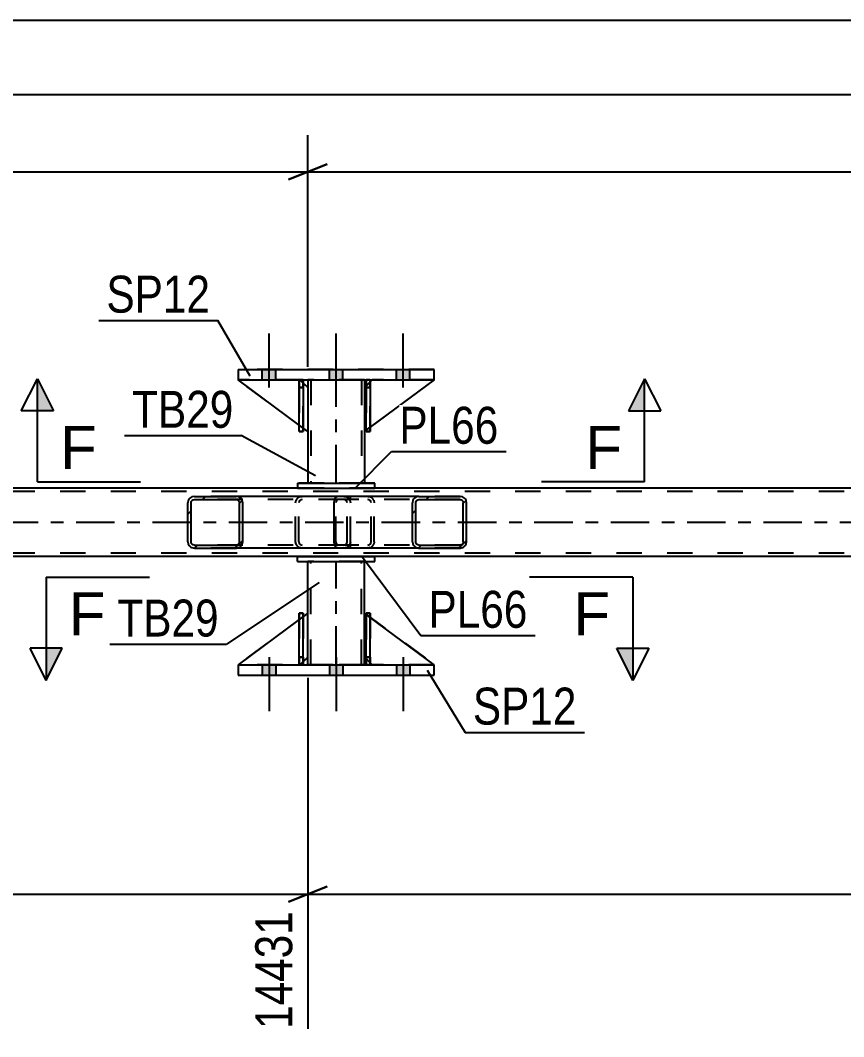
# Model space of a CAD drawing. Header units: millimetres. Extents: x 0 to 841, y 0 to 594.
# Drawn here: x 639.3 to 703.1, y 173.3 to 252.1 of the extents above; entities that cross this region are included whole.
import ezdxf

# ---------------------------------------------------------------- set-up
doc = ezdxf.new("R2010")
doc.units = ezdxf.units.MM
doc.linetypes.add('DXK_LINE_DOT2', pattern=[3.9198, 1.9599, -1.9599])
doc.linetypes.add('DXK_LINE_DOT3', pattern=[5.9187, 2.979, -0.9799, 0.9799, -0.9799])
doc.styles.add('Arial', font='ARIAL.TTF', dxfattribs={"height": 0.2})
doc.styles.add('Arial Narrow', font='ARIALN.TTF', dxfattribs={"height": 0.2})

# ---------------------------------------------------------------- blocks, each defined once
blk = doc.blocks.new('Part-275727422-4340 - 4204')
at = {"color": 2, "linetype": 'Continuous'}
for p, q in [((666.388, 224.217), (666.068, 224.217)), ((666.068, 224.217), (666.068, 224.217)), ((666.068, 220.217), (666.068, 224.217)), ((666.388, 224.217), (666.388, 224.217)), ((666.388, 224.217), (666.388, 220.217)), ((666.388, 220.217), (666.068, 220.217))]:
    blk.add_line(p, q, dxfattribs=at)
at = {"color": 7, "linetype": 'DXK_LINE_DOT2'}
for p, q in [((666.388, 224.217), (666.068, 224.217)), ((666.068, 224.217), (666.068, 223.617)), ((666.388, 223.617), (666.388, 224.217)), ((666.388, 223.617), (666.068, 223.617)), ((666.068, 223.617), (666.068, 220.217)), ((666.388, 220.217), (666.388, 223.617))]:
    blk.add_line(p, q, dxfattribs=at)
blk = doc.blocks.new('Part-275727422-4339 - 4204')
at = {"color": 7, "linetype": 'DXK_LINE_DOT2'}
for p, q in [((661.188, 206.137), (660.868, 206.137)), ((660.868, 202.737), (660.868, 206.137)), ((660.868, 202.137), (660.868, 206.137)), ((661.188, 206.137), (661.188, 202.737)), ((661.188, 202.137), (661.188, 206.137)), ((661.188, 202.737), (660.868, 202.737)), ((660.868, 202.137), (660.868, 202.737)), ((661.188, 202.737), (661.188, 202.137)), ((661.188, 202.137), (660.868, 202.137)), ((661.188, 202.137), (661.188, 202.137))]:
    blk.add_line(p, q, dxfattribs=at)
blk = doc.blocks.new('Part-275727422-4336 - 4204')
at = {"color": 7, "linetype": 'DXK_LINE_DOT2'}
for p, q in [((661.541, 206.137), (656.142, 202.137)), ((661.541, 202.737), (661.541, 206.137)), ((660.941, 202.137), (661.541, 202.737)), ((656.142, 202.137), (660.941, 202.137))]:
    blk.add_line(p, q, dxfattribs=at)
blk = doc.blocks.new('Part-275727422-4281 - 4204')
at = {"color": 7, "linetype": 'DXK_LINE_DOT2'}
for p, q in [((757.986, 215.578), (99.07, 215.578)), ((666.742, 215.818), (660.742, 215.818)), ((757.986, 210.778), (99.07, 210.778))]:
    blk.add_line(p, q, dxfattribs=at)
at = {"color": 2, "linetype": 'Continuous'}
for p, q in [((660.742, 215.818), (496.473, 215.818)), ((757.986, 215.818), (666.742, 215.818)), ((757.986, 210.538), (241.06, 210.538))]:
    blk.add_line(p, q, dxfattribs=at)
at = {"color": 7, "linetype": 'DXK_LINE_DOT3'}
blk.add_line((99.07, 213.178), (757.986, 213.178), dxfattribs=at)
blk = doc.blocks.new('Part-275727422-4337 - 4204')
at = {"color": 2, "linetype": 'Continuous'}
for p, q in [((660.868, 202.137), (660.868, 206.137)), ((660.868, 206.137), (661.188, 206.137)), ((661.188, 202.137), (661.188, 206.137)), ((660.868, 202.137), (660.868, 202.137)), ((660.868, 202.137), (661.188, 202.137)), ((661.188, 202.137), (661.188, 202.137))]:
    blk.add_line(p, q, dxfattribs=at)
at = {"color": 7, "linetype": 'DXK_LINE_DOT2'}
for p, q in [((660.868, 206.137), (660.868, 202.737)), ((661.188, 202.737), (661.188, 206.137)), ((660.868, 202.737), (660.868, 202.137)), ((660.868, 202.737), (661.188, 202.737)), ((661.188, 202.137), (661.188, 202.737)), ((660.868, 202.137), (661.188, 202.137))]:
    blk.add_line(p, q, dxfattribs=at)
blk = doc.blocks.new('Bolt-275727422-4273 - 4204')
at = {"linetype": 'Continuous'}
for points in [[(658.022, 224.217), (659.062, 224.217), (659.062, 225.017), (658.022, 225.017)], [(658.022, 224.217), (659.062, 224.217), (659.062, 225.017), (658.022, 225.017)], [(658.022, 224.217), (659.062, 224.217), (659.062, 225.017), (658.022, 225.017)], [(663.222, 224.217), (664.262, 224.217), (664.262, 225.017), (663.222, 225.017)], [(663.222, 224.217), (664.262, 224.217), (664.262, 225.017), (663.222, 225.017)], [(668.422, 224.217), (669.462, 224.217), (669.462, 225.017), (668.422, 225.017)], [(668.422, 224.217), (669.462, 224.217), (669.462, 225.017), (668.422, 225.017)], [(668.422, 224.217), (669.462, 224.217), (669.462, 225.017), (668.422, 225.017)]]:
    blk.add_hatch(color=1, dxfattribs=at).paths.add_polyline_path(points)
at = {"color": 1, "linetype": 'Continuous'}
for p, q in [((658.542, 223.617), (658.542, 227.817)), ((658.542, 223.617), (658.542, 227.817)), ((658.542, 223.617), (658.542, 227.817)), ((663.742, 223.617), (663.742, 227.817)), ((663.742, 223.617), (663.742, 227.817)), ((668.942, 223.617), (668.942, 227.817)), ((668.942, 223.617), (668.942, 227.817)), ((668.942, 223.617), (668.942, 227.817)), ((658.022, 224.217), (658.022, 225.017)), ((658.022, 224.217), (658.022, 225.017)), ((658.022, 224.217), (658.022, 225.017)), ((659.062, 224.217), (659.062, 225.017)), ((659.062, 224.217), (659.062, 225.017)), ((659.062, 224.217), (659.062, 225.017)), ((663.222, 224.217), (663.222, 225.017)), ((663.222, 224.217), (663.222, 225.017)), ((664.262, 224.217), (664.262, 225.017)), ((664.262, 224.217), (664.262, 225.017)), ((668.422, 224.217), (668.422, 225.017)), ((668.422, 224.217), (668.422, 225.017)), ((668.422, 224.217), (668.422, 225.017)), ((669.462, 224.217), (669.462, 225.017)), ((669.462, 224.217), (669.462, 225.017)), ((669.462, 224.217), (669.462, 225.017))]:
    blk.add_line(p, q, dxfattribs=at)
blk = doc.blocks.new('Part-275727422-4338 - 4204')
at = {"color": 2, "linetype": 'Continuous'}
for p, q in [((666.068, 202.137), (666.068, 206.137)), ((666.068, 206.137), (666.388, 206.137)), ((666.388, 202.137), (666.388, 206.137)), ((666.068, 202.137), (666.068, 202.137)), ((666.068, 202.137), (666.388, 202.137)), ((666.388, 202.137), (666.388, 202.137))]:
    blk.add_line(p, q, dxfattribs=at)
at = {"color": 7, "linetype": 'DXK_LINE_DOT2'}
for p, q in [((666.068, 206.137), (666.068, 202.737)), ((666.388, 202.737), (666.388, 206.137)), ((666.068, 202.737), (666.068, 202.137)), ((666.068, 202.737), (666.388, 202.737)), ((666.388, 202.137), (666.388, 202.737)), ((666.068, 202.137), (666.388, 202.137))]:
    blk.add_line(p, q, dxfattribs=at)
blk = doc.blocks.new('Bolt-275727422-4274 - 4204')
at = {"linetype": 'Continuous'}
for points in [[(659.062, 202.137), (658.022, 202.137), (658.022, 201.337), (659.062, 201.337)], [(659.062, 202.137), (658.022, 202.137), (658.022, 201.337), (659.062, 201.337)], [(659.062, 202.137), (658.022, 202.137), (658.022, 201.337), (659.062, 201.337)], [(664.262, 202.137), (663.222, 202.137), (663.222, 201.337), (664.262, 201.337)], [(664.262, 202.137), (663.222, 202.137), (663.222, 201.337), (664.262, 201.337)], [(669.462, 202.137), (668.422, 202.137), (668.422, 201.337), (669.462, 201.337)], [(669.462, 202.137), (668.422, 202.137), (668.422, 201.337), (669.462, 201.337)], [(669.462, 202.137), (668.422, 202.137), (668.422, 201.337), (669.462, 201.337)]]:
    blk.add_hatch(color=1, dxfattribs=at).paths.add_polyline_path(points)
at = {"color": 1, "linetype": 'Continuous'}
for p, q in [((658.542, 202.737), (658.542, 198.537)), ((658.542, 202.737), (658.542, 198.537)), ((658.542, 202.737), (658.542, 198.537)), ((663.742, 202.737), (663.742, 198.537)), ((663.742, 202.737), (663.742, 198.537)), ((668.942, 202.737), (668.942, 198.537)), ((668.942, 202.737), (668.942, 198.537)), ((668.942, 202.737), (668.942, 198.537)), ((658.022, 202.137), (658.022, 201.337)), ((658.022, 202.137), (658.022, 201.337)), ((658.022, 202.137), (658.022, 201.337)), ((659.062, 202.137), (659.062, 201.337)), ((659.062, 202.137), (659.062, 201.337)), ((659.062, 202.137), (659.062, 201.337)), ((663.222, 202.137), (663.222, 201.337)), ((663.222, 202.137), (663.222, 201.337)), ((664.262, 202.137), (664.262, 201.337)), ((664.262, 202.137), (664.262, 201.337)), ((668.422, 202.137), (668.422, 201.337)), ((668.422, 202.137), (668.422, 201.337)), ((668.422, 202.137), (668.422, 201.337)), ((669.462, 202.137), (669.462, 201.337)), ((669.462, 202.137), (669.462, 201.337)), ((669.462, 202.137), (669.462, 201.337))]:
    blk.add_line(p, q, dxfattribs=at)
blk = doc.blocks.new('Part-275727422-4398 - 4204')
at = {"color": 7, "linetype": 'DXK_LINE_DOT2'}
for p, q in [((661.541, 220.217), (656.142, 224.217)), ((656.142, 224.217), (660.941, 224.217)), ((660.941, 224.217), (661.541, 223.617)), ((661.541, 223.617), (661.541, 220.217))]:
    blk.add_line(p, q, dxfattribs=at)
blk = doc.blocks.new('Part-275727422-4341 - 4204')
at = {"color": 7, "linetype": 'DXK_LINE_DOT2'}
for p, q in [((660.868, 223.617), (660.868, 224.217)), ((660.868, 224.217), (660.868, 224.217)), ((660.868, 224.217), (660.868, 220.217)), ((660.868, 224.217), (661.188, 224.217)), ((660.868, 224.217), (661.188, 224.217)), ((661.188, 224.217), (661.188, 223.617)), ((661.188, 224.217), (661.188, 224.217)), ((661.188, 220.217), (661.188, 224.217)), ((660.868, 220.217), (660.868, 223.617)), ((660.868, 223.617), (661.188, 223.617)), ((661.188, 223.617), (661.188, 220.217)), ((660.868, 220.217), (661.188, 220.217))]:
    blk.add_line(p, q, dxfattribs=at)
blk = doc.blocks.new('Part-275727422-4282 - 4204')
at = {"linetype": 'Continuous'}
h = blk.add_hatch(dxfattribs=at)
h.set_pattern_fill('', scale=0.7, style=0, pattern_type=0)
h.set_pattern_definition([(45, (673.8094, 214.8817), (-1.57154, 1.57154), [])])
h.paths.add_polyline_path([(673.848, 214.698), (673.809, 214.882), (673.7, 215.037), (673.537, 215.142), (673.345, 215.178), (670.161, 215.178), (669.968, 215.142), (669.805, 215.037), (669.696, 214.882), (669.658, 214.698), (669.658, 211.658), (669.696, 211.474), (669.805, 211.319), (669.968, 211.215), (670.161, 211.178), (673.345, 211.178), (673.537, 211.215), (673.7, 211.319), (673.809, 211.474), (673.848, 211.658)])
h.paths.add_polyline_path([(673.577, 211.566), (673.523, 211.488), (673.441, 211.436), (673.345, 211.418), (670.161, 211.418), (670.064, 211.436), (669.983, 211.488), (669.928, 211.566), (669.909, 211.658), (669.909, 214.698), (669.928, 214.79), (669.983, 214.868), (670.064, 214.92), (670.161, 214.938), (673.345, 214.938), (673.441, 214.92), (673.523, 214.868), (673.577, 214.79), (673.596, 214.698), (673.596, 211.658)])
at = {"color": 2, "linetype": 'Continuous'}
for p, q in [((663.669, 215.037), (663.757, 215.142)), ((663.757, 215.142), (663.86, 215.178)), ((670.161, 215.178), (663.86, 215.178)), ((670.161, 215.178), (669.968, 215.142)), ((670.161, 215.178), (673.345, 215.178)), ((673.537, 215.142), (673.345, 215.178)), ((663.589, 214.698), (663.61, 214.882)), ((663.589, 211.658), (663.589, 214.698)), ((663.61, 214.882), (663.669, 215.037)), ((669.696, 214.882), (669.658, 214.698)), ((669.658, 211.658), (669.658, 214.698)), ((669.909, 214.698), (669.928, 214.79)), ((669.909, 211.658), (669.909, 214.698)), ((669.928, 214.79), (669.983, 214.868)), ((669.983, 214.868), (670.064, 214.92)), ((670.064, 214.92), (670.161, 214.938)), ((670.161, 214.938), (673.345, 214.938)), ((673.345, 214.938), (673.441, 214.92)), ((673.441, 214.92), (673.523, 214.868)), ((673.523, 214.868), (673.577, 214.79)), ((673.577, 214.79), (673.596, 214.698)), ((673.596, 211.658), (673.596, 214.698)), ((673.848, 214.698), (673.809, 214.882)), ((673.848, 211.658), (673.848, 214.698)), ((663.61, 211.474), (663.589, 211.658)), ((663.669, 211.319), (663.61, 211.474)), ((663.757, 211.215), (663.669, 211.319)), ((663.86, 211.178), (663.757, 211.215)), ((670.161, 211.178), (663.86, 211.178)), ((669.658, 211.658), (669.696, 211.474)), ((669.928, 211.566), (669.909, 211.658)), ((669.983, 211.488), (669.928, 211.566)), ((669.968, 211.215), (670.161, 211.178)), ((670.064, 211.436), (669.983, 211.488)), ((670.161, 211.418), (670.064, 211.436)), ((670.161, 211.418), (673.345, 211.418)), ((670.161, 211.178), (673.345, 211.178)), ((673.441, 211.436), (673.345, 211.418)), ((673.345, 211.178), (673.537, 211.215)), ((673.523, 211.488), (673.441, 211.436)), ((673.577, 211.566), (673.523, 211.488)), ((673.596, 211.658), (673.577, 211.566)), ((673.809, 211.474), (673.848, 211.658))]:
    blk.add_line(p, q, dxfattribs=at)
at = {"color": 7, "linetype": 'DXK_LINE_DOT2'}
for p, q in [((664.852, 214.938), (664.852, 215.178)), ((666.195, 215.178), (666.387, 215.142)), ((673.345, 215.178), (670.161, 215.178)), ((663.735, 214.79), (663.725, 214.698)), ((663.725, 211.658), (663.725, 214.698)), ((663.764, 214.868), (663.735, 214.79)), ((663.808, 214.92), (663.764, 214.868)), ((663.86, 214.938), (663.808, 214.92)), ((673.345, 214.938), (663.86, 214.938)), ((666.291, 214.92), (666.195, 214.938)), ((666.373, 214.868), (666.291, 214.92)), ((666.427, 214.79), (666.373, 214.868)), ((666.446, 214.698), (666.427, 214.79)), ((666.446, 211.658), (666.446, 214.698)), ((666.659, 214.882), (666.698, 214.698)), ((666.698, 211.658), (666.698, 214.698)), ((663.725, 211.658), (663.735, 211.566)), ((663.735, 211.566), (663.764, 211.488)), ((663.764, 211.488), (663.808, 211.436)), ((663.808, 211.436), (663.86, 211.418)), ((673.345, 211.418), (663.86, 211.418)), ((666.195, 211.178), (663.86, 211.178)), ((664.852, 211.178), (664.852, 211.418)), ((666.195, 211.418), (666.291, 211.436)), ((666.387, 211.215), (666.195, 211.178)), ((666.291, 211.436), (666.373, 211.488)), ((666.373, 211.488), (666.427, 211.566)), ((666.427, 211.566), (666.446, 211.658)), ((666.698, 211.658), (666.659, 211.474)), ((673.345, 211.178), (670.161, 211.178))]:
    blk.add_line(p, q, dxfattribs=at)
for centre, start, end in [((666.209, 214.683), 23.84942, 68.80591), ((666.209, 211.673), 291.19409, 336.15058)]:
    blk.add_arc(centre, 0.492, start, end, dxfattribs=at)
at = {"color": 2, "linetype": 'Continuous'}
for centre, start, end in [((670.146, 214.683), 111.1941, 156.1506), ((673.359, 214.683), 23.84941, 68.8059), ((670.146, 211.673), 203.84941, 248.8059), ((673.359, 211.673), 291.1941, 336.1506)]:
    blk.add_arc(centre, 0.492, start, end, dxfattribs=at)
blk = doc.blocks.new('Part-275727422-4347 - 4204')
at = {"color": 2, "linetype": 'Continuous'}
for p, q in [((661.542, 206.137), (661.542, 210.137)), ((665.942, 206.137), (665.942, 210.137)), ((661.542, 202.137), (661.542, 202.737)), ((665.942, 202.137), (665.942, 202.737))]:
    blk.add_line(p, q, dxfattribs=at)
at = {"color": 7, "linetype": 'DXK_LINE_DOT2'}
for p, q in [((665.942, 210.137), (661.542, 210.137)), ((661.782, 202.137), (661.782, 210.137)), ((665.702, 202.137), (665.702, 210.137)), ((661.542, 202.737), (661.542, 206.137)), ((665.942, 202.737), (665.942, 206.137)), ((665.942, 202.137), (661.542, 202.137)), ((661.542, 202.137), (661.542, 202.137)), ((661.542, 202.137), (665.942, 202.137)), ((661.542, 202.137), (661.542, 202.137)), ((661.782, 202.137), (661.782, 202.137)), ((665.702, 202.137), (665.702, 202.137)), ((665.942, 202.137), (665.942, 202.137)), ((665.942, 202.137), (665.942, 202.137))]:
    blk.add_line(p, q, dxfattribs=at)
at = {"color": 7, "linetype": 'DXK_LINE_DOT3'}
blk.add_line((663.742, 202.137), (663.742, 210.137), dxfattribs=at)
blk = doc.blocks.new('Part-275727422-4283 - 4204')
at = {"linetype": 'Continuous'}
h = blk.add_hatch(dxfattribs=at)
h.set_pattern_fill('', scale=0.7, style=0, pattern_type=0)
h.set_pattern_definition([(45, (656.4643, 214.8817), (-1.57154, 1.57154), [])])
h.paths.add_polyline_path([(656.503, 214.698), (656.464, 214.882), (656.354, 215.037), (656.188, 215.142), (655.992, 215.178), (652.757, 215.178), (652.562, 215.142), (652.396, 215.037), (652.285, 214.882), (652.246, 214.698), (652.246, 211.658), (652.285, 211.474), (652.396, 211.319), (652.562, 211.215), (652.757, 211.178), (655.992, 211.178), (656.188, 211.215), (656.354, 211.319), (656.464, 211.474), (656.503, 211.658)])
h.paths.add_polyline_path([(656.228, 211.566), (656.173, 211.488), (656.09, 211.436), (655.992, 211.418), (652.757, 211.418), (652.659, 211.436), (652.577, 211.488), (652.521, 211.566), (652.502, 211.658), (652.502, 214.698), (652.521, 214.79), (652.577, 214.868), (652.659, 214.92), (652.757, 214.938), (655.992, 214.938), (656.09, 214.92), (656.173, 214.868), (656.228, 214.79), (656.248, 214.698), (656.248, 211.658)])
at = {"color": 2, "linetype": 'Continuous'}
for p, q in [((652.757, 215.178), (652.562, 215.142)), ((652.757, 215.178), (655.992, 215.178)), ((663.86, 215.178), (655.992, 215.178)), ((656.188, 215.142), (655.992, 215.178)), ((652.285, 214.882), (652.246, 214.698)), ((652.246, 211.658), (652.246, 214.698)), ((652.502, 214.698), (652.521, 214.79)), ((652.502, 211.658), (652.502, 214.698)), ((652.521, 214.79), (652.577, 214.868)), ((652.577, 214.868), (652.659, 214.92)), ((652.659, 214.92), (652.757, 214.938)), ((652.757, 214.938), (655.992, 214.938)), ((655.992, 214.938), (656.09, 214.92)), ((656.09, 214.92), (656.173, 214.868)), ((656.173, 214.868), (656.228, 214.79)), ((656.228, 214.79), (656.248, 214.698)), ((656.248, 211.658), (656.248, 214.698)), ((656.503, 214.698), (656.464, 214.882)), ((656.503, 211.658), (656.503, 214.698)), ((652.246, 211.658), (652.285, 211.474)), ((652.521, 211.566), (652.502, 211.658)), ((652.577, 211.488), (652.521, 211.566)), ((652.562, 211.215), (652.757, 211.178)), ((652.659, 211.436), (652.577, 211.488)), ((652.757, 211.418), (652.659, 211.436)), ((652.757, 211.418), (655.992, 211.418)), ((652.757, 211.178), (655.992, 211.178)), ((656.09, 211.436), (655.992, 211.418)), ((655.992, 211.178), (656.188, 211.215)), ((663.86, 211.178), (655.992, 211.178)), ((656.173, 211.488), (656.09, 211.436)), ((656.228, 211.566), (656.173, 211.488)), ((656.248, 211.658), (656.228, 211.566)), ((656.464, 211.474), (656.503, 211.658))]:
    blk.add_line(p, q, dxfattribs=at)
at = {"color": 7, "linetype": 'DXK_LINE_DOT2'}
for p, q in [((655.992, 215.178), (652.757, 215.178)), ((660.911, 215.142), (661.106, 215.178)), ((664.341, 215.178), (661.106, 215.178)), ((664.341, 215.178), (664.537, 215.142)), ((664.341, 214.938), (652.757, 214.938)), ((660.596, 214.698), (660.634, 214.882)), ((660.596, 211.658), (660.596, 214.698)), ((660.87, 214.79), (660.851, 214.698)), ((660.851, 211.658), (660.851, 214.698)), ((660.926, 214.868), (660.87, 214.79)), ((661.009, 214.92), (660.926, 214.868)), ((661.106, 214.938), (661.009, 214.92)), ((664.439, 214.92), (664.341, 214.938)), ((664.522, 214.868), (664.439, 214.92)), ((664.577, 214.79), (664.522, 214.868)), ((664.597, 214.698), (664.577, 214.79)), ((664.597, 211.658), (664.597, 214.698)), ((664.813, 214.882), (664.852, 214.698)), ((664.852, 211.658), (664.852, 214.698)), ((664.341, 211.418), (652.757, 211.418)), ((655.992, 211.178), (652.757, 211.178)), ((660.634, 211.474), (660.596, 211.658)), ((660.851, 211.658), (660.87, 211.566)), ((660.87, 211.566), (660.926, 211.488)), ((661.106, 211.178), (660.911, 211.215)), ((660.926, 211.488), (660.948, 211.474)), ((660.948, 211.474), (661.009, 211.436)), ((661.009, 211.436), (661.106, 211.418)), ((664.341, 211.178), (661.106, 211.178)), ((664.341, 211.418), (664.439, 211.436)), ((664.537, 211.215), (664.341, 211.178)), ((664.439, 211.436), (664.522, 211.488)), ((664.522, 211.488), (664.577, 211.566)), ((664.577, 211.566), (664.597, 211.658)), ((664.852, 211.658), (664.813, 211.474))]:
    blk.add_line(p, q, dxfattribs=at)
at = {"color": 2, "linetype": 'Continuous'}
for centre, start, end in [((652.738, 214.677), 110.75831, 155.68003), ((656.012, 214.677), 24.31995, 69.24168), ((652.738, 211.679), 204.31995, 249.24168), ((656.012, 211.679), 290.75831, 335.68003)]:
    blk.add_arc(centre, 0.496, start, end, dxfattribs=at)
at = {"color": 7, "linetype": 'DXK_LINE_DOT2'}
for centre, start, end in [((661.087, 214.677), 110.75833, 155.68005), ((664.361, 214.677), 24.31994, 69.24167), ((661.087, 211.679), 204.31994, 249.24167), ((664.361, 211.679), 290.75833, 335.68005)]:
    blk.add_arc(centre, 0.496, start, end, dxfattribs=at)
blk = doc.blocks.new('Part-275727422-4288 - 4204')
at = {"color": 2, "linetype": 'Continuous'}
for p, q in [((656.142, 225.017), (671.342, 225.017)), ((656.142, 225.017), (656.142, 224.217)), ((671.342, 224.217), (671.342, 225.017)), ((656.142, 224.217), (671.342, 224.217))]:
    blk.add_line(p, q, dxfattribs=at)
at = {"color": 7, "linetype": 'DXK_LINE_DOT2'}
for p, q in [((671.342, 225.017), (656.142, 225.017)), ((656.142, 224.217), (671.342, 224.217))]:
    blk.add_line(p, q, dxfattribs=at)
blk = doc.blocks.new('Part-275727422-4293 - 4204')
at = {"color": 2, "linetype": 'Continuous'}
for p, q in [((656.142, 202.137), (671.342, 202.137)), ((656.142, 202.137), (656.142, 201.337)), ((671.342, 201.337), (671.342, 202.137)), ((656.142, 201.337), (671.342, 201.337))]:
    blk.add_line(p, q, dxfattribs=at)
at = {"color": 7, "linetype": 'DXK_LINE_DOT2'}
for p, q in [((671.342, 202.137), (656.142, 202.137)), ((656.142, 201.337), (671.342, 201.337))]:
    blk.add_line(p, q, dxfattribs=at)
blk = doc.blocks.new('Part-275727422-4296 - 4204')
at = {"color": 2, "linetype": 'Continuous'}
for p, q in [((665.942, 206.137), (665.942, 206.137)), ((665.942, 202.737), (665.942, 206.137)), ((666.068, 206.044), (665.942, 206.137)), ((671.342, 202.137), (666.388, 205.807)), ((665.942, 202.737), (665.942, 202.737)), ((666.068, 202.611), (665.942, 202.737)), ((666.542, 202.137), (666.388, 202.291))]:
    blk.add_line(p, q, dxfattribs=at)
at = {"color": 7, "linetype": 'DXK_LINE_DOT2'}
for p, q in [((665.942, 202.737), (665.942, 206.137)), ((666.388, 205.807), (666.068, 206.044)), ((666.542, 202.137), (665.942, 202.737)), ((666.388, 202.291), (666.068, 202.611)), ((671.342, 202.137), (666.542, 202.137))]:
    blk.add_line(p, q, dxfattribs=at)
blk = doc.blocks.new('Part-275727422-4330 - 4204')
at = {"color": 7, "linetype": 'DXK_LINE_DOT2'}
for p, q in [((665.942, 202.737), (665.942, 206.137)), ((665.942, 206.137), (671.342, 202.137)), ((665.942, 206.137), (665.942, 202.737)), ((666.542, 202.137), (665.942, 202.737)), ((665.942, 202.737), (665.942, 202.737)), ((665.942, 202.737), (666.542, 202.137)), ((671.342, 202.137), (666.542, 202.137))]:
    blk.add_line(p, q, dxfattribs=at)
blk = doc.blocks.new('Part-275727422-4333 - 4204')
at = {"color": 2, "linetype": 'Continuous'}
for p, q in [((660.868, 205.638), (656.142, 202.137)), ((661.541, 206.137), (661.188, 205.875)), ((661.541, 202.737), (661.541, 206.137)), ((661.541, 202.737), (661.188, 202.383))]:
    blk.add_line(p, q, dxfattribs=at)
at = {"color": 7, "linetype": 'DXK_LINE_DOT2'}
for p, q in [((661.188, 205.875), (660.868, 205.638)), ((656.142, 202.137), (656.142, 202.137)), ((656.142, 202.137), (656.142, 202.137)), ((656.142, 202.137), (660.941, 202.137)), ((660.941, 202.137), (661.188, 202.383))]:
    blk.add_line(p, q, dxfattribs=at)
blk = doc.blocks.new('Part-275727422-4342 - 4204')
at = {"color": 7, "linetype": 'DXK_LINE_DOT2'}
for p, q in [((666.068, 223.617), (666.068, 224.217)), ((666.068, 224.217), (666.068, 224.217)), ((666.068, 224.217), (666.068, 220.217)), ((666.068, 224.217), (666.388, 224.217)), ((666.068, 224.217), (666.388, 224.217)), ((666.388, 224.217), (666.388, 223.617)), ((666.388, 224.217), (666.388, 224.217)), ((666.388, 220.217), (666.388, 224.217)), ((666.068, 220.217), (666.068, 223.617)), ((666.068, 223.617), (666.388, 223.617)), ((666.388, 223.617), (666.388, 220.217)), ((666.068, 220.217), (666.388, 220.217))]:
    blk.add_line(p, q, dxfattribs=at)
blk = doc.blocks.new('Part-275727422-4392 - 4204')
at = {"color": 7, "linetype": 'DXK_LINE_DOT2'}
for p, q in [((666.542, 224.217), (665.942, 223.617)), ((665.942, 220.217), (671.342, 224.217)), ((665.942, 223.617), (666.542, 224.217)), ((671.342, 224.217), (666.542, 224.217)), ((665.942, 223.617), (665.942, 220.217)), ((665.942, 223.617), (665.942, 223.617)), ((665.942, 223.617), (665.942, 220.217))]:
    blk.add_line(p, q, dxfattribs=at)
blk = doc.blocks.new('Part-275727422-4352 - 4204')
at = {"color": 2, "linetype": 'Continuous'}
for p, q in [((660.742, 210.137), (660.742, 210.537)), ((660.742, 210.537), (666.742, 210.537)), ((666.742, 210.137), (666.742, 210.537)), ((660.742, 210.137), (666.742, 210.137))]:
    blk.add_line(p, q, dxfattribs=at)
at = {"color": 7, "linetype": 'DXK_LINE_DOT2'}
for p, q in [((660.742, 210.537), (666.742, 210.537)), ((660.742, 210.137), (660.742, 210.137)), ((660.742, 210.137), (666.742, 210.137)), ((666.742, 210.137), (666.742, 210.137))]:
    blk.add_line(p, q, dxfattribs=at)
blk = doc.blocks.new('Part-275727422-4357 - 4204')
at = {"color": 2, "linetype": 'Continuous'}
for p, q in [((660.742, 216.217), (660.742, 215.817)), ((660.742, 216.217), (666.742, 216.217)), ((666.742, 215.817), (666.742, 216.217)), ((660.742, 215.817), (666.742, 215.817))]:
    blk.add_line(p, q, dxfattribs=at)
at = {"color": 7, "linetype": 'DXK_LINE_DOT2'}
for p, q in [((666.742, 216.217), (660.742, 216.217)), ((660.742, 215.817), (666.742, 215.817))]:
    blk.add_line(p, q, dxfattribs=at)
blk = doc.blocks.new('Part-275727422-4386 - 4204')
at = {"color": 7, "linetype": 'DXK_LINE_DOT2'}
for p, q in [((666.388, 206.137), (666.068, 206.137)), ((666.068, 202.737), (666.068, 206.137)), ((666.068, 206.043), (666.068, 202.137)), ((666.388, 206.137), (666.388, 202.737)), ((666.388, 202.137), (666.388, 206.137)), ((666.388, 202.737), (666.068, 202.737)), ((666.068, 202.137), (666.068, 202.737)), ((666.388, 202.737), (666.388, 202.137)), ((666.388, 202.137), (666.068, 202.137)), ((666.388, 202.137), (666.388, 202.137))]:
    blk.add_line(p, q, dxfattribs=at)
blk = doc.blocks.new('Part-275727422-4389 - 4204')
at = {"color": 7, "linetype": 'DXK_LINE_DOT2'}
for p, q in [((665.942, 223.617), (666.542, 224.217)), ((666.388, 224.063), (666.068, 223.743)), ((671.342, 224.217), (666.542, 224.217)), ((665.942, 223.617), (665.942, 220.217)), ((665.942, 220.217), (666.388, 220.548))]:
    blk.add_line(p, q, dxfattribs=at)
at = {"color": 2, "linetype": 'Continuous'}
for p, q in [((666.068, 223.743), (665.942, 223.617)), ((666.542, 224.217), (666.388, 224.063)), ((671.342, 224.217), (666.388, 220.548)), ((665.942, 223.617), (665.942, 220.217)), ((665.942, 223.617), (665.942, 223.617)), ((666.068, 220.311), (665.942, 220.217))]:
    blk.add_line(p, q, dxfattribs=at)
blk = doc.blocks.new('Part-275727422-4395 - 4204')
at = {"color": 2, "linetype": 'Continuous'}
for p, q in [((660.868, 220.716), (656.142, 224.217)), ((661.188, 223.971), (661.541, 223.617)), ((661.541, 223.617), (661.541, 220.217)), ((661.541, 220.217), (661.188, 220.479))]:
    blk.add_line(p, q, dxfattribs=at)
at = {"color": 7, "linetype": 'DXK_LINE_DOT2'}
for p, q in [((660.941, 224.217), (656.142, 224.217)), ((661.188, 223.971), (660.941, 224.217)), ((661.188, 220.479), (660.868, 220.716))]:
    blk.add_line(p, q, dxfattribs=at)
blk = doc.blocks.new('Part-275727422-4399 - 4204')
at = {"color": 2, "linetype": 'Continuous'}
for p, q in [((661.188, 224.217), (660.868, 224.217)), ((660.868, 224.217), (660.868, 224.217)), ((660.868, 220.217), (660.868, 224.217)), ((661.188, 224.217), (661.188, 224.217)), ((661.188, 224.217), (661.188, 220.217)), ((661.188, 220.217), (660.868, 220.217))]:
    blk.add_line(p, q, dxfattribs=at)
at = {"color": 7, "linetype": 'DXK_LINE_DOT2'}
for p, q in [((661.188, 224.217), (660.868, 224.217)), ((660.868, 224.217), (660.868, 223.617)), ((661.188, 223.617), (661.188, 224.217)), ((661.188, 223.617), (660.868, 223.617)), ((660.868, 223.617), (660.868, 220.217)), ((661.188, 220.217), (661.188, 223.617))]:
    blk.add_line(p, q, dxfattribs=at)
blk = doc.blocks.new('Part-275727422-4463 - 4204')
at = {"color": 2, "linetype": 'Continuous'}
for p, q in [((661.542, 224.217), (661.542, 223.617)), ((665.942, 224.217), (665.942, 223.617)), ((661.542, 220.217), (661.542, 216.217)), ((665.942, 220.217), (665.942, 216.217))]:
    blk.add_line(p, q, dxfattribs=at)
at = {"color": 7, "linetype": 'DXK_LINE_DOT2'}
for p, q in [((665.942, 224.217), (661.542, 224.217)), ((661.542, 224.217), (661.542, 224.217)), ((661.542, 224.217), (661.542, 224.217)), ((661.542, 224.217), (665.942, 224.217)), ((661.782, 224.217), (661.782, 216.217)), ((665.702, 224.217), (665.702, 216.217)), ((665.942, 224.217), (665.942, 224.217)), ((665.942, 224.217), (665.942, 224.217)), ((661.542, 223.617), (661.542, 220.217)), ((665.942, 223.617), (665.942, 220.217)), ((665.942, 216.217), (661.542, 216.217))]:
    blk.add_line(p, q, dxfattribs=at)
at = {"color": 7, "linetype": 'DXK_LINE_DOT3'}
blk.add_line((663.742, 216.217), (663.742, 224.217), dxfattribs=at)
blk = doc.blocks.new('StraightDimension-275727422-4565 - 4204')
at = {"color": 7, "linetype": 'Continuous'}
blk.add_line((90.45, 252.086), (767.246, 252.086), dxfattribs=at)
blk = doc.blocks.new('StraightDimension-275727422-8308 - 4204')
at = {"color": 7, "linetype": 'Continuous'}
blk.add_line((90.45, 246.335), (766.606, 246.335), dxfattribs=at)
blk = doc.blocks.new('StraightDimension-275727422-8357 - 4204')
at = {"color": 7, "linetype": 'Continuous'}
for p, q in [((766.606, 205.678), (766.606, 173.911)), ((661.541, 201.137), (661.541, 173.911)), ((663.041, 184.952), (660.041, 183.752)), ((661.541, 184.352), (766.606, 184.352)), ((765.106, 183.752), (768.106, 184.952))]:
    blk.add_line(p, q, dxfattribs=at)
at = {"color": 0}
blk.add_wipeout([(718.33, 185.102), (718.33, 189.302), (709.818, 189.302), (709.818, 185.102)], dxfattribs=at)
at = {"color": 3, "style": 'Arial Narrow'}
blk.add_text('3896', height=2.8633, dxfattribs=at).set_placement((710.418, 185.702))
at = {"color": 0, "linetype": 'Continuous'}
blk.add_wipeout([(766.006, 183.652), (761.806, 183.652), (761.806, 173.311), (766.006, 173.311)], dxfattribs=at)
at = {"color": 3, "linetype": 'Continuous', "style": 'Arial Narrow'}
blk.add_text('18326', height=2.8633, rotation=90.00021, dxfattribs=at).set_placement((765.406, 173.911))
blk = doc.blocks.new('StraightDimension-275727422-8358 - 4204')
at = {"color": 7, "linetype": 'Continuous'}
for p, q in [((661.541, 201.137), (661.541, 173.911)), ((491.273, 184.352), (661.541, 184.352)), ((660.041, 183.752), (663.041, 184.952))]:
    blk.add_line(p, q, dxfattribs=at)
at = {"color": 0, "linetype": 'Continuous'}
blk.add_wipeout([(660.941, 183.652), (656.741, 183.652), (656.741, 173.311), (660.941, 173.311)], dxfattribs=at)
at = {"color": 3, "linetype": 'Continuous', "style": 'Arial Narrow'}
blk.add_text('14431', height=2.8633, rotation=90.00021, dxfattribs=at).set_placement((660.341, 173.911))
blk = doc.blocks.new('StraightDimension-275727422-8408 - 4204')
at = {"color": 7, "linetype": 'Continuous'}
for p, q in [((661.541, 225.217), (661.541, 243.189)), ((766.606, 220.678), (766.606, 243.189)), ((663.041, 240.939), (660.041, 239.739)), ((661.541, 240.339), (766.606, 240.339)), ((765.106, 239.739), (768.106, 240.939))]:
    blk.add_line(p, q, dxfattribs=at)
at = {"color": 0}
blk.add_wipeout([(718.33, 241.089), (718.33, 245.289), (709.818, 245.289), (709.818, 241.089)], dxfattribs=at)
at = {"color": 3, "style": 'Arial Narrow'}
blk.add_text('3896', height=2.8633, dxfattribs=at).set_placement((710.418, 241.689))
blk = doc.blocks.new('StraightDimension-275727422-8409 - 4204')
at = {"color": 7, "linetype": 'Continuous'}
for p, q in [((661.541, 225.217), (661.541, 243.189)), ((491.273, 240.339), (661.541, 240.339)), ((660.041, 239.739), (663.041, 240.939))]:
    blk.add_line(p, q, dxfattribs=at)
blk = doc.blocks.new('Mark-275727422-4348 - 4204')
at = {"color": 30, "linetype": 'Continuous'}
for p, q in [((665.797, 210.468), (670.303, 204.404)), ((670.303, 204.404), (679.178, 204.404))]:
    blk.add_line(p, q, dxfattribs=at)
at = {"color": 0}
blk.add_wipeout([(678.578, 205.004), (678.578, 208.004), (670.903, 208.004), (670.903, 205.004)], dxfattribs=at)
blk.add_wipeout([(678.578, 205.004), (678.578, 208.004), (670.903, 208.004), (670.903, 205.004)], dxfattribs=at)
at = {"color": 3, "style": 'Arial Narrow'}
blk.add_text('PL66', height=2.8633, dxfattribs=at).set_placement((670.903, 205.004))
blk = doc.blocks.new('Mark-275727422-4284 - 4204')
at = {"color": 30, "linetype": 'Continuous'}
for p in [(645.342, 228.829), (657.081, 224.499)]:
    blk.add_line(p, (654.581, 228.829), dxfattribs=at)
at = {"color": 0}
blk.add_wipeout([(653.981, 229.429), (653.981, 232.429), (645.942, 232.429), (645.942, 229.429)], dxfattribs=at)
blk.add_wipeout([(653.981, 229.429), (653.981, 232.429), (645.942, 232.429), (645.942, 229.429)], dxfattribs=at)
at = {"color": 3, "style": 'Arial Narrow'}
blk.add_text('SP12', height=2.8633, dxfattribs=at).set_placement((645.942, 229.429))
blk = doc.blocks.new('Mark-275727422-4353 - 4204')
at = {"color": 30, "linetype": 'Continuous'}
for p, q in [((665.228, 215.817), (668.047, 218.669)), ((668.047, 218.669), (676.922, 218.669))]:
    blk.add_line(p, q, dxfattribs=at)
at = {"color": 0}
blk.add_wipeout([(676.322, 219.269), (676.322, 222.269), (668.647, 222.269), (668.647, 219.269)], dxfattribs=at)
blk.add_wipeout([(676.322, 219.269), (676.322, 222.269), (668.647, 222.269), (668.647, 219.269)], dxfattribs=at)
at = {"color": 3, "style": 'Arial Narrow'}
blk.add_text('PL66', height=2.8633, dxfattribs=at).set_placement((668.647, 219.269))
blk = doc.blocks.new('Mark-275727422-4289 - 4204')
at = {"color": 30, "linetype": 'Continuous'}
for p, q in [((670.787, 201.72), (673.742, 196.899)), ((673.742, 196.899), (682.981, 196.899))]:
    blk.add_line(p, q, dxfattribs=at)
at = {"color": 0}
blk.add_wipeout([(682.381, 197.499), (682.381, 200.499), (674.342, 200.499), (674.342, 197.499)], dxfattribs=at)
blk.add_wipeout([(682.381, 197.499), (682.381, 200.499), (674.342, 200.499), (674.342, 197.499)], dxfattribs=at)
at = {"color": 3, "style": 'Arial Narrow'}
blk.add_text('SP12', height=2.8633, dxfattribs=at).set_placement((674.342, 197.499))
blk = doc.blocks.new('Mark-275727422-4343 - 4204')
at = {"color": 30, "linetype": 'Continuous'}
for p in [(662.433, 208.525), (646.194, 203.726)]:
    blk.add_line(p, (655.248, 203.726), dxfattribs=at)
at = {"color": 0}
blk.add_wipeout([(654.648, 204.326), (654.648, 207.326), (646.794, 207.326), (646.794, 204.326)], dxfattribs=at)
blk.add_wipeout([(654.648, 204.326), (654.648, 207.326), (646.794, 207.326), (646.794, 204.326)], dxfattribs=at)
at = {"color": 3, "style": 'Arial Narrow'}
blk.add_text('TB29', height=2.8633, dxfattribs=at).set_placement((646.794, 204.326))
blk = doc.blocks.new('Mark-275727422-4459 - 4204')
at = {"color": 30, "linetype": 'Continuous'}
for p in [(647.334, 219.903), (662.135, 216.768)]:
    blk.add_line(p, (656.388, 219.903), dxfattribs=at)
at = {"color": 0}
blk.add_wipeout([(655.788, 220.503), (655.788, 223.503), (647.934, 223.503), (647.934, 220.503)], dxfattribs=at)
blk.add_wipeout([(655.788, 220.503), (655.788, 223.503), (647.934, 223.503), (647.934, 220.503)], dxfattribs=at)
at = {"color": 3, "style": 'Arial Narrow'}
blk.add_text('TB29', height=2.8633, dxfattribs=at).set_placement((647.934, 220.503))
blk = doc.blocks.new('SectionMark-275727422-4618 - 4204')
at = {"linetype": 'Continuous'}
for points in [[(641.841, 221.811), (640.591, 221.811), (640.591, 224.311)], [(687.649, 221.811), (686.399, 221.811), (687.649, 224.311)]]:
    blk.add_hatch(color=6, dxfattribs=at).paths.add_polyline_path(points)
at = {"color": 6, "linetype": 'Continuous'}
for p, q in [((639.341, 221.811), (640.591, 224.311)), ((640.591, 216.311), (640.591, 224.311)), ((640.591, 224.311), (641.841, 221.811)), ((687.649, 224.311), (686.399, 221.811)), ((687.649, 216.311), (687.649, 224.311)), ((687.649, 224.311), (688.899, 221.811)), ((641.841, 221.811), (639.341, 221.811)), ((686.399, 221.811), (688.899, 221.811)), ((640.591, 216.311), (648.591, 216.311)), ((687.649, 216.311), (679.649, 216.311))]:
    blk.add_line(p, q, dxfattribs=at)
at = {"color": 0, "linetype": 'Continuous'}
for points in [[(645.192, 217.311), (645.192, 220.811), (642.341, 220.811), (642.341, 217.311)], [(685.899, 217.311), (685.899, 220.811), (683.049, 220.811), (683.049, 217.311)]]:
    blk.add_wipeout(points, dxfattribs=at)
at = {"color": 3, "linetype": 'Continuous', "style": 'Arial'}
for p in [(642.341, 217.311), (683.049, 217.311)]:
    blk.add_text('F', height=3.343, dxfattribs=at).set_placement(p)
blk = doc.blocks.new('SectionMark-275727422-15384 - 4204')
at = {"linetype": 'Continuous'}
for points in [[(641.273, 203.419), (642.523, 203.419), (641.273, 200.919)], [(685.485, 203.419), (686.735, 203.419), (686.735, 200.919)]]:
    blk.add_hatch(color=6, dxfattribs=at).paths.add_polyline_path(points)
at = {"color": 6, "linetype": 'Continuous'}
for p, q in [((641.273, 208.919), (649.273, 208.919)), ((641.273, 208.919), (641.273, 200.919)), ((686.735, 208.919), (678.735, 208.919)), ((686.735, 208.919), (686.735, 200.919)), ((641.273, 200.919), (640.023, 203.419)), ((642.523, 203.419), (640.023, 203.419)), ((641.273, 200.919), (642.523, 203.419)), ((685.485, 203.419), (687.985, 203.419)), ((686.735, 200.919), (685.485, 203.419)), ((687.985, 203.419), (686.735, 200.919))]:
    blk.add_line(p, q, dxfattribs=at)
at = {"color": 0, "linetype": 'Continuous'}
for points in [[(645.874, 204.419), (645.874, 207.919), (643.023, 207.919), (643.023, 204.419)], [(684.985, 204.419), (684.985, 207.919), (682.134, 207.919), (682.134, 204.419)]]:
    blk.add_wipeout(points, dxfattribs=at)
at = {"color": 3, "linetype": 'Continuous', "style": 'Arial'}
for p in [(643.023, 204.419), (682.134, 204.419)]:
    blk.add_text('F', height=3.343, dxfattribs=at).set_placement(p)

msp = doc.modelspace()

# ---------------------------------------------------------------- block references
for name in ['Bolt-275727422-4273 - 4204', 'Part-275727422-4288 - 4204', 'Part-275727422-4398 - 4204', 'Part-275727422-4395 - 4204', 'Part-275727422-4341 - 4204', 'Part-275727422-4399 - 4204', 'Part-275727422-4463 - 4204', 'Part-275727422-4392 - 4204', 'Part-275727422-4389 - 4204', 'Part-275727422-4340 - 4204', 'Part-275727422-4342 - 4204', 'Part-275727422-4357 - 4204', 'Part-275727422-4281 - 4204', 'Part-275727422-4283 - 4204', 'Part-275727422-4282 - 4204', 'Part-275727422-4352 - 4204', 'Part-275727422-4347 - 4204', 'Part-275727422-4336 - 4204', 'Part-275727422-4333 - 4204', 'Part-275727422-4339 - 4204', 'Part-275727422-4337 - 4204', 'Part-275727422-4296 - 4204', 'Part-275727422-4330 - 4204', 'Part-275727422-4338 - 4204', 'Part-275727422-4386 - 4204', 'Bolt-275727422-4274 - 4204', 'Part-275727422-4293 - 4204']:
    msp.add_blockref(name, (0, 0))

# ---------------------------------------------------------------- next in the draw order: block references
for name in ['StraightDimension-275727422-4565 - 4204', 'StraightDimension-275727422-8357 - 4204']:
    msp.add_blockref(name, (0, 0))

# ---------------------------------------------------------------- next in the draw order: block references
for name in ['StraightDimension-275727422-8308 - 4204', 'Mark-275727422-4348 - 4204', 'Mark-275727422-4343 - 4204', 'Mark-275727422-4289 - 4204', 'StraightDimension-275727422-8358 - 4204']:
    msp.add_blockref(name, (0, 0))

# ---------------------------------------------------------------- next in the draw order: block references
for name in ['StraightDimension-275727422-8408 - 4204', 'SectionMark-275727422-15384 - 4204']:
    msp.add_blockref(name, (0, 0))

# ---------------------------------------------------------------- next in the draw order: block references
for name in ['StraightDimension-275727422-8409 - 4204', 'Mark-275727422-4459 - 4204', 'Mark-275727422-4353 - 4204']:
    msp.add_blockref(name, (0, 0))

# ---------------------------------------------------------------- next in the draw order: block references
msp.add_blockref('Mark-275727422-4284 - 4204', (0, 0))

# ---------------------------------------------------------------- next in the draw order: block references
msp.add_blockref('SectionMark-275727422-4618 - 4204', (0, 0))

doc.saveas('drawing.dxf')
